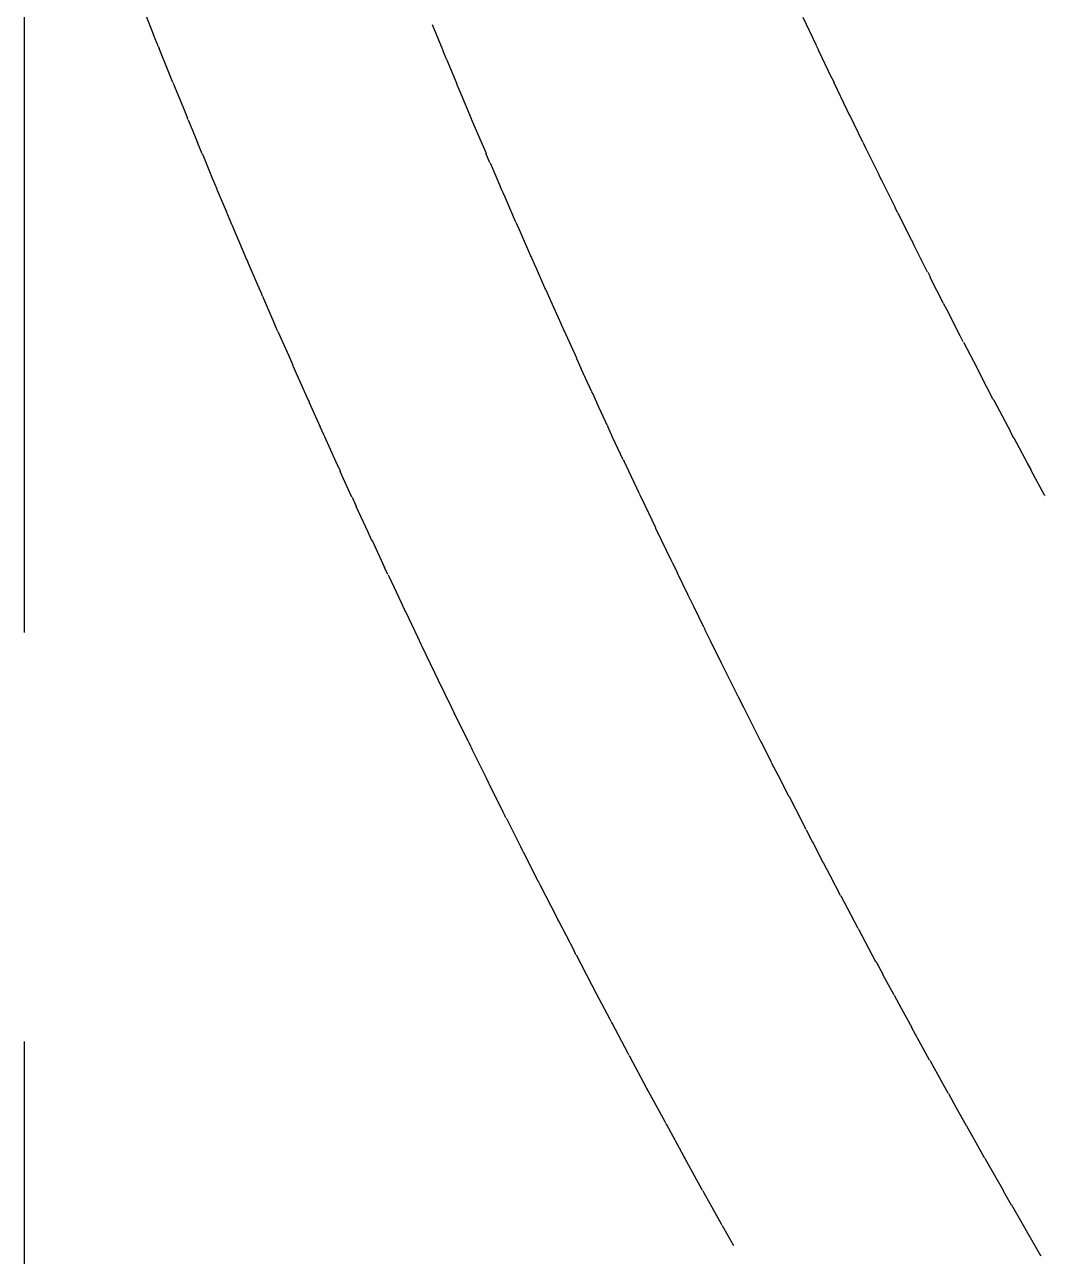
# Model space of a CAD drawing. Header units: feet. Extents: x 9681 to 12164, y 9191 to 13159.
# Drawn here: x 10551.12 to 10566.69, y 11874.78 to 11893.6 of the extents above; entities that cross this region are included whole.
import ezdxf

# ---------------------------------------------------------------- set-up
doc = ezdxf.new("R2010")
doc.units = ezdxf.units.FT
doc.header["$MEASUREMENT"] = 0
doc.linetypes.add('DASHED', pattern=[0.75, 0.5, -0.25])
doc.layers.add('CREEKCONT-MNR', color=3, linetype='Continuous')
doc.layers.add('GRID', color=254, linetype='DASHED')

msp = doc.modelspace()

# ---------------------------------------------------------------- linework, layer by layer
at = {"layer": 'CREEKCONT-MNR', "color": 5}
for points, elevation in [([(10553.09, 11893.44), (10552.955, 11893.777)], 787), ([(10563.003, 11893.712), (10563.201, 11893.295)], 786), ([(10553.31, 11892.892), (10553.173, 11893.233)], 787), ([(10557.56, 11893.07), (10557.503, 11893.209)], 786), ([(10563.201, 11893.295), (10563.205, 11893.286)], 786), ([(10563.478, 11892.714), (10563.678, 11892.3)], 786), ([(10563.678, 11892.3), (10563.682, 11892.291)], 786), ([(10557.944, 11892.156), (10557.94, 11892.164)], 786), ([(10558.164, 11891.639), (10558.005, 11892.013)], 786), ([(10553.828, 11891.628), (10553.758, 11891.799)], 787), ([(10563.923, 11891.795), (10563.961, 11891.719)], 786), ([(10563.961, 11891.719), (10564.162, 11891.309)], 786), ([(10558.39, 11891.114), (10558.23, 11891.485)], 786), ([(10564.162, 11891.309), (10564.166, 11891.3)], 786), ([(10564.166, 11891.3), (10564.205, 11891.223)], 786), ([(10554.214, 11890.708), (10554.064, 11891.065)], 787), ([(10564.205, 11891.223), (10564.407, 11890.816)], 786), ([(10564.407, 11890.816), (10564.411, 11890.806)], 786), ([(10554.292, 11890.525), (10554.282, 11890.547)], 787), ([(10554.445, 11890.164), (10554.292, 11890.525)], 787), ([(10564.654, 11890.323), (10564.658, 11890.313)], 786), ([(10554.512, 11890.008), (10554.445, 11890.164)], 787), ([(10554.678, 11889.621), (10554.522, 11889.986)], 787), ([(10558.851, 11890.058), (10558.847, 11890.067)], 786), ([(10559.079, 11889.545), (10558.918, 11889.908)], 786), ([(10554.743, 11889.47), (10554.678, 11889.621)], 787), ([(10554.914, 11889.079), (10554.754, 11889.447)], 787), ([(10559.552, 11888.494), (10559.548, 11888.503)], 786), ([(10559.624, 11888.337), (10559.552, 11888.494)], 786), ([(10555.224, 11888.373), (10555.213, 11888.395)], 787), ([(10559.863, 11887.815), (10559.79, 11887.974)], 786), ([(10555.691, 11887.325), (10555.632, 11887.456)], 787), ([(10555.702, 11887.302), (10555.691, 11887.325)], 787), ([(10555.876, 11886.917), (10555.702, 11887.302)], 787), ([(10560.03, 11887.455), (10560.025, 11887.464)], 786), ([(10566.172, 11887.385), (10566.177, 11887.376)], 786), ([(10566.437, 11886.89), (10566.484, 11886.802)], 786), ([(10556.177, 11886.257), (10556.122, 11886.378)], 787), ([(10556.188, 11886.235), (10556.177, 11886.257)], 787), ([(10560.76, 11885.904), (10560.755, 11885.913)], 786), ([(10560.841, 11885.736), (10560.76, 11885.904)], 786), ([(10556.62, 11885.303), (10556.434, 11885.702)], 787), ([(10556.872, 11884.767), (10556.682, 11885.171)], 787), ([(10561.252, 11884.883), (10561.09, 11885.218)], 786), ([(10561.337, 11884.71), (10561.257, 11884.874)], 786), ([(10556.921, 11884.663), (10556.872, 11884.767)], 787), ([(10561.491, 11884.394), (10561.337, 11884.71)], 786), ([(10557.184, 11884.11), (10557.173, 11884.133)], 787), ([(10561.756, 11883.857), (10561.594, 11884.185)], 786), ([(10561.849, 11883.671), (10561.761, 11883.847)], 786), ([(10557.439, 11883.582), (10557.427, 11883.604)], 787), ([(10557.641, 11883.164), (10557.439, 11883.582)], 787), ([(10557.683, 11883.076), (10557.641, 11883.164)], 787), ([(10557.891, 11882.652), (10557.695, 11883.054)], 787), ([(10562.269, 11882.834), (10562.106, 11883.157)], 786), ([(10562.528, 11882.324), (10562.365, 11882.644)], 786), ([(10562.626, 11882.132), (10562.532, 11882.315)], 786), ([(10558.201, 11882.024), (10558.164, 11882.1)], 787), ([(10558.213, 11882.001), (10558.201, 11882.024)], 787), ([(10563.316, 11880.8), (10563.154, 11881.11)], 786), ([(10558.962, 11880.512), (10558.739, 11880.952)], 787), ([(10563.321, 11880.791), (10563.316, 11880.8)], 786), ([(10559.233, 11879.984), (10559.005, 11880.429)], 787), ([(10559.261, 11879.929), (10559.233, 11879.984)], 787), ([(10563.856, 11879.78), (10563.851, 11879.789)], 786), ([(10564.121, 11879.285), (10563.961, 11879.585)], 786), ([(10559.531, 11879.408), (10559.505, 11879.458)], 787), ([(10564.127, 11879.276), (10564.121, 11879.285)], 786), ([(10564.394, 11878.782), (10564.233, 11879.078)], 786), ([(10564.399, 11878.772), (10564.394, 11878.782)], 786), ([(10560.335, 11877.883), (10560.089, 11878.346)], 787), ([(10560.352, 11877.85), (10560.335, 11877.883)], 787), ([(10560.63, 11877.333), (10560.615, 11877.36)], 787), ([(10565.625, 11876.563), (10565.508, 11876.77)], 786), ([(10565.78, 11876.287), (10565.625, 11876.563)], 786), ([(10561.204, 11876.279), (10561.191, 11876.302)], 787), ([(10565.784, 11876.281), (10565.782, 11876.284)], 786), ([(10566.353, 11875.288), (10566.195, 11875.563)], 786), ([(10561.76, 11875.274), (10561.758, 11875.278)], 787), ([(10566.359, 11875.278), (10566.353, 11875.288)], 786)]:
    msp.add_lwpolyline(points, dxfattribs=dict(at, elevation=elevation))
at = {"layer": 'CREEKCONT-MNR', "color": 5, "extrusion": (0.924516, 0.381143, 0)}
for points, elevation in [([(6971.548, 786), (6971.962, 786)], 14293.597), ([(6971.662, 787), (6972.039, 787)], 14289.598)]:
    msp.add_lwpolyline(points, dxfattribs=dict(at, elevation=elevation))
at = {"layer": 'CREEKCONT-MNR', "color": 5, "extrusion": (0.928736, 0.370741, 0), "elevation": 14210.421}
msp.add_lwpolyline([(7133.212, 787), (7133.41, 787)], dxfattribs=at)
at = {"layer": 'CREEKCONT-MNR', "color": 5, "extrusion": (0.921314, 0.388818, 0), "elevation": 14347.097}
msp.add_lwpolyline([(6854.141, 787), (6854.166, 787)], dxfattribs=at)
at = {"layer": 'CREEKCONT-MNR', "color": 5, "extrusion": (0.916892, 0.399136, 0)}
for points, elevation in [([(6690.899, 786), (6690.908, 786)], 14427.098), ([(6690.891, 787), (6690.916, 787)], 14423.098)]:
    msp.add_lwpolyline(points, dxfattribs=dict(at, elevation=elevation))
at = {"layer": 'CREEKCONT-MNR', "color": 5, "extrusion": (0.900713, 0.434415, 0), "elevation": 14681.037}
msp.add_lwpolyline([(6123.617, 786), (6123.536, 786)], dxfattribs=at)
at = {"layer": 'CREEKCONT-MNR', "color": 5, "extrusion": (0.902574, 0.430536, 0), "elevation": 14654.554}
msp.add_lwpolyline([(6186.646, 786), (6186.186, 786)], dxfattribs=at)
at = {"layer": 'CREEKCONT-MNR', "color": 5, "extrusion": (0.923083, 0.3846, 0)}
for points, elevation in [([(6917.441, 786), (6917.852, 786)], 14319.585), ([(6917.55, 787), (6917.932, 787)], 14315.586), ([(6917.37, 787), (6917.55, 787)], 14315.586)]:
    msp.add_lwpolyline(points, dxfattribs=dict(at, elevation=elevation))
at = {"layer": 'CREEKCONT-MNR', "color": 5, "extrusion": (0.927343, 0.374214, 0), "elevation": 14237.015}
msp.add_lwpolyline([(7079.399, 787), (7079.593, 787)], dxfattribs=at)
at = {"layer": 'CREEKCONT-MNR', "color": 5, "extrusion": (0.909263, 0.416221, 0)}
for points, elevation in [([(6416.961, 786), (6416.951, 786)], 14554.98), ([(6416.951, 786), (6416.961, 786)], 14549.679), ([(6416.944, 787), (6416.969, 787)], 14545.679)]:
    msp.add_lwpolyline(points, dxfattribs=dict(at, elevation=elevation))
at = {"layer": 'CREEKCONT-MNR', "color": 5, "extrusion": (0.899103, 0.437737, 0), "elevation": 14703.538}
msp.add_lwpolyline([(6068.829, 786), (6068.747, 786)], dxfattribs=at)
at = {"layer": 'CREEKCONT-MNR', "color": 5, "extrusion": (0.919853, 0.392263, 0), "elevation": 14372.634}
msp.add_lwpolyline([(6799.82, 787), (6799.844, 787)], dxfattribs=at)
at = {"layer": 'CREEKCONT-MNR', "color": 5, "extrusion": (0.925936, 0.377681, 0), "elevation": 14263.408}
for points in [[(7025.677, 787), (7026.049, 787)], [(7025.488, 787), (7025.677, 787)]]:
    msp.add_lwpolyline(points, dxfattribs=at)
at = {"layer": 'CREEKCONT-MNR', "color": 5, "extrusion": (0.915392, 0.402565, 0)}
for points, elevation in [([(6636.293, 786), (6636.303, 786)], 14452.024), ([(6636.286, 787), (6636.311, 787)], 14448.024)]:
    msp.add_lwpolyline(points, dxfattribs=dict(at, elevation=elevation))
at = {"layer": 'CREEKCONT-MNR', "color": 5, "extrusion": (0.921638, 0.388052, 0)}
for points, elevation in [([(6863.645, 786), (6863.798, 786)], 14345.371), ([(6863.236, 786), (6863.645, 786)], 14345.371), ([(6863.166, 787), (6863.34, 787)], 14341.371)]:
    msp.add_lwpolyline(points, dxfattribs=dict(at, elevation=elevation))
at = {"layer": 'CREEKCONT-MNR', "color": 5, "extrusion": (0.897481, 0.441054, 0), "elevation": 14725.838}
msp.add_lwpolyline([(6013.954, 786), (6013.87, 786)], dxfattribs=at)
at = {"layer": 'CREEKCONT-MNR', "color": 5, "extrusion": (0.899326, 0.437279, 0), "elevation": 14700.44}
msp.add_lwpolyline([(6075.691, 786), (6075.233, 786)], dxfattribs=at)
at = {"layer": 'CREEKCONT-MNR', "color": 5, "extrusion": (0.918379, 0.395703, 0), "elevation": 14397.968}
msp.add_lwpolyline([(6745.403, 787), (6745.427, 787)], dxfattribs=at)
at = {"layer": 'CREEKCONT-MNR', "color": 5, "extrusion": (0.920179, 0.391498, 0), "elevation": 14370.953}
msp.add_lwpolyline([(6809.342, 786), (6809.497, 786)], dxfattribs=at)
at = {"layer": 'CREEKCONT-MNR', "color": 5, "extrusion": (0.912353, 0.409404, 0)}
for points, elevation in [([(6526.805, 786), (6526.815, 786)], 14501.262), ([(6526.798, 787), (6526.822, 787)], 14497.262)]:
    msp.add_lwpolyline(points, dxfattribs=dict(at, elevation=elevation))
at = {"layer": 'CREEKCONT-MNR', "color": 5, "extrusion": (0.918707, 0.394939, 0), "elevation": 14396.332}
msp.add_lwpolyline([(6754.944, 786), (6755.101, 786)], dxfattribs=at)
at = {"layer": 'CREEKCONT-MNR', "color": 5, "extrusion": (0.906123, 0.423014, 0)}
for points, elevation in [([(6306.748, 786), (6306.738, 786)], 14602.614), ([(6306.738, 786), (6306.748, 786)], 14597.272), ([(6306.73, 787), (6306.755, 787)], 14593.272)]:
    msp.add_lwpolyline(points, dxfattribs=dict(at, elevation=elevation))
at = {"layer": 'CREEKCONT-MNR', "color": 5, "extrusion": (0.910815, 0.412816, 0)}
for points, elevation in [([(6471.923, 786), (6471.933, 786)], 14525.573), ([(6471.916, 787), (6471.941, 787)], 14521.573)]:
    msp.add_lwpolyline(points, dxfattribs=dict(at, elevation=elevation))
at = {"layer": 'CREEKCONT-MNR', "color": 5, "extrusion": (0.917223, 0.398374, 0)}
for points, elevation in [([(6700.451, 786), (6700.61, 786)], 14421.508), ([(6700.049, 786), (6700.451, 786)], 14421.508), ([(6699.978, 787), (6700.138, 787)], 14417.508)]:
    msp.add_lwpolyline(points, dxfattribs=dict(at, elevation=elevation))
at = {"layer": 'CREEKCONT-MNR', "color": 5, "extrusion": (0.89254, 0.450968, 0), "elevation": 14791.534}
msp.add_lwpolyline([(5848.811, 786), (5848.724, 786)], dxfattribs=at)
at = {"layer": 'CREEKCONT-MNR', "color": 5, "extrusion": (0.894361, 0.447347, 0), "elevation": 14767.708}
msp.add_lwpolyline([(5908.623, 786), (5908.169, 786)], dxfattribs=at)
at = {"layer": 'CREEKCONT-MNR', "color": 5, "extrusion": (0.915726, 0.401803, 0)}
for points, elevation in [([(6645.864, 786), (6646.026, 786)], 14446.479), ([(6645.464, 786), (6645.864, 786)], 14446.479), ([(6645.548, 787), (6645.955, 787)], 14442.48), ([(6645.394, 787), (6645.548, 787)], 14442.48)]:
    msp.add_lwpolyline(points, dxfattribs=dict(at, elevation=elevation))
at = {"layer": 'CREEKCONT-MNR', "color": 5, "extrusion": (0.890869, 0.454261, 0), "elevation": 14813.029}
msp.add_lwpolyline([(5793.594, 786), (5793.505, 786)], dxfattribs=at)
at = {"layer": 'CREEKCONT-MNR', "color": 5, "extrusion": (0.89268, 0.450691, 0), "elevation": 14789.714}
msp.add_lwpolyline([(5852.767, 786), (5852.315, 786)], dxfattribs=at)
at = {"layer": 'CREEKCONT-MNR', "color": 5, "extrusion": (0.914216, 0.405227, 0)}
for points, elevation in [([(6591.183, 786), (6591.348, 786)], 14471.246), ([(6590.865, 787), (6591.277, 787)], 14467.246), ([(6590.716, 787), (6590.865, 787)], 14467.246)]:
    msp.add_lwpolyline(points, dxfattribs=dict(at, elevation=elevation))
at = {"layer": 'CREEKCONT-MNR', "color": 5, "extrusion": (0.89969, 0.43653, 0)}
for points, elevation in [([(6085.268, 786), (6085.258, 786)], 14695.399), ([(6085.25, 787), (6085.275, 787)], 14685.978)]:
    msp.add_lwpolyline(points, dxfattribs=dict(at, elevation=elevation))
at = {"layer": 'CREEKCONT-MNR', "color": 5, "extrusion": (0.889185, 0.457548, 0), "elevation": 14834.322}
msp.add_lwpolyline([(5738.293, 786), (5738.202, 786)], dxfattribs=at)
at = {"layer": 'CREEKCONT-MNR', "color": 5, "extrusion": (0.890987, 0.454028, 0), "elevation": 14811.51}
msp.add_lwpolyline([(5796.829, 786), (5796.379, 786)], dxfattribs=at)
at = {"layer": 'CREEKCONT-MNR', "color": 5, "extrusion": (0.912693, 0.408645, 0)}
for points, elevation in [([(6536.411, 786), (6536.578, 786)], 14495.808), ([(6536.017, 786), (6536.411, 786)], 14495.808), ([(6536.09, 787), (6536.507, 787)], 14491.808)]:
    msp.add_lwpolyline(points, dxfattribs=dict(at, elevation=elevation))
at = {"layer": 'CREEKCONT-MNR', "color": 5, "extrusion": (0.89805, 0.439893, 0)}
for points, elevation in [([(6029.683, 786), (6029.673, 786)], 14718.076), ([(6029.673, 786), (6029.683, 786)], 14712.636), ([(6029.665, 787), (6029.69, 787)], 14708.636)]:
    msp.add_lwpolyline(points, dxfattribs=dict(at, elevation=elevation))
at = {"layer": 'CREEKCONT-MNR', "color": 5, "extrusion": (0.887489, 0.46083, 0), "elevation": 14855.412}
msp.add_lwpolyline([(5682.909, 786), (5682.817, 786)], dxfattribs=at)
at = {"layer": 'CREEKCONT-MNR', "color": 5, "extrusion": (0.889282, 0.457359, 0), "elevation": 14833.097}
msp.add_lwpolyline([(5740.81, 786), (5740.361, 786)], dxfattribs=at)
at = {"layer": 'CREEKCONT-MNR', "color": 5, "extrusion": (0.904534, 0.426402, 0), "elevation": 14620.759}
msp.add_lwpolyline([(6251.498, 786), (6251.508, 786)], dxfattribs=at)
at = {"layer": 'CREEKCONT-MNR', "color": 5, "extrusion": (0.911158, 0.412058, 0)}
for points, elevation in [([(6481.547, 786), (6481.717, 786)], 14520.165), ([(6481.155, 786), (6481.547, 786)], 14520.165), ([(6481.084, 787), (6481.223, 787)], 14516.165)]:
    msp.add_lwpolyline(points, dxfattribs=dict(at, elevation=elevation))
at = {"layer": 'CREEKCONT-MNR', "color": 5, "extrusion": (0.896398, 0.443251, 0)}
for points, elevation in [([(5974.013, 786), (5974.003, 786)], 14740.546), ([(5974.003, 786), (5974.013, 786)], 14735.085), ([(5973.996, 787), (5974.021, 787)], 14731.085)]:
    msp.add_lwpolyline(points, dxfattribs=dict(at, elevation=elevation))
at = {"layer": 'CREEKCONT-MNR', "color": 5, "extrusion": (0.88578, 0.464105, 0), "elevation": 14876.299}
msp.add_lwpolyline([(5627.443, 786), (5627.35, 786)], dxfattribs=at)
at = {"layer": 'CREEKCONT-MNR', "color": 5, "extrusion": (0.887565, 0.460683, 0), "elevation": 14854.474}
msp.add_lwpolyline([(5684.711, 786), (5684.263, 786)], dxfattribs=at)
at = {"layer": 'CREEKCONT-MNR', "color": 5, "extrusion": (0.909609, 0.415465, 0)}
for points, elevation in [([(6426.203, 786), (6426.592, 786)], 14544.316), ([(6426.265, 787), (6426.694, 787)], 14540.317)]:
    msp.add_lwpolyline(points, dxfattribs=dict(at, elevation=elevation))
at = {"layer": 'CREEKCONT-MNR', "color": 5, "extrusion": (0.894733, 0.446602, 0), "elevation": 14762.806}
msp.add_lwpolyline([(5918.26, 786), (5918.25, 786)], dxfattribs=at)
at = {"layer": 'CREEKCONT-MNR', "color": 5, "extrusion": (0.88406, 0.467374, 0), "elevation": 14896.983}
msp.add_lwpolyline([(5571.896, 786), (5571.801, 786)], dxfattribs=at)
at = {"layer": 'CREEKCONT-MNR', "color": 5, "extrusion": (0.885834, 0.464002, 0), "elevation": 14875.641}
msp.add_lwpolyline([(5628.532, 786), (5628.086, 786)], dxfattribs=at)
at = {"layer": 'CREEKCONT-MNR', "color": 5, "extrusion": (0.901317, 0.43316, 0), "elevation": 14667.112}
msp.add_lwpolyline([(6140.757, 786), (6140.768, 786)], dxfattribs=at)
at = {"layer": 'CREEKCONT-MNR', "color": 5, "extrusion": (0.893055, 0.449947, 0)}
for points, elevation in [([(5862.424, 786), (5862.414, 786)], 14784.858), ([(5862.414, 786), (5862.424, 786)], 14779.358)]:
    msp.add_lwpolyline(points, dxfattribs=dict(at, elevation=elevation))
at = {"layer": 'CREEKCONT-MNR', "color": 5, "extrusion": (0.882327, 0.470637, 0), "elevation": 14917.464}
msp.add_lwpolyline([(5516.268, 786), (5516.171, 786)], dxfattribs=at)
at = {"layer": 'CREEKCONT-MNR', "color": 5, "extrusion": (0.908048, 0.418866, 0)}
for points, elevation in [([(6371.16, 786), (6371.547, 786)], 14568.262), ([(6371.217, 787), (6371.651, 787)], 14564.262), ([(6371.09, 787), (6371.217, 787)], 14564.262)]:
    msp.add_lwpolyline(points, dxfattribs=dict(at, elevation=elevation))
at = {"layer": 'CREEKCONT-MNR', "color": 5, "extrusion": (0.884092, 0.467313, 0), "elevation": 14896.598}
msp.add_lwpolyline([(5572.274, 786), (5571.83, 786)], dxfattribs=at)
at = {"layer": 'CREEKCONT-MNR', "color": 5, "extrusion": (0.906474, 0.422261, 0)}
for points, elevation in [([(6316.412, 786), (6316.59, 786)], 14592.001), ([(6316.029, 786), (6316.412, 786)], 14592.001), ([(6315.958, 787), (6316.079, 787)], 14588.002)]:
    msp.add_lwpolyline(points, dxfattribs=dict(at, elevation=elevation))
at = {"layer": 'CREEKCONT-MNR', "color": 5, "extrusion": (0.880582, 0.473894, 0), "elevation": 14937.74}
msp.add_lwpolyline([(5460.56, 786), (5460.462, 786)], dxfattribs=at)
at = {"layer": 'CREEKCONT-MNR', "color": 5, "extrusion": (0.882337, 0.470618, 0), "elevation": 14917.344}
msp.add_lwpolyline([(5515.938, 786), (5515.495, 786)], dxfattribs=at)
at = {"layer": 'CREEKCONT-MNR', "color": 5, "extrusion": (0.904888, 0.42565, 0), "elevation": 14615.534}
for points in [[(6261.19, 786), (6261.37, 786)], [(6260.809, 786), (6261.19, 786)]]:
    msp.add_lwpolyline(points, dxfattribs=at)
at = {"layer": 'CREEKCONT-MNR', "color": 5, "extrusion": (0.902932, 0.429784, 0), "elevation": 14640.039}
msp.add_lwpolyline([(6196.164, 787), (6196.189, 787)], dxfattribs=at)
at = {"layer": 'CREEKCONT-MNR', "color": 5, "extrusion": (0.889663, 0.456618, 0)}
for points, elevation in [([(5750.507, 786), (5750.497, 786)], 14828.335), ([(5750.497, 786), (5750.507, 786)], 14822.795), ([(5750.489, 787), (5750.514, 787)], 14818.795)]:
    msp.add_lwpolyline(points, dxfattribs=dict(at, elevation=elevation))
at = {"layer": 'CREEKCONT-MNR', "color": 5, "extrusion": (0.88057, 0.473917, 0), "elevation": 14937.879}
msp.add_lwpolyline([(5459.525, 786), (5459.084, 786)], dxfattribs=at)
at = {"layer": 'CREEKCONT-MNR', "color": 5, "extrusion": (0.903289, 0.429033, 0)}
for points, elevation in [([(6205.879, 786), (6206.062, 786)], 14638.861), ([(6205.501, 786), (6205.879, 786)], 14638.861), ([(6205.54, 787), (6205.992, 787)], 14634.861), ([(6205.43, 787), (6205.54, 787)], 14634.861)]:
    msp.add_lwpolyline(points, dxfattribs=dict(at, elevation=elevation))
at = {"layer": 'CREEKCONT-MNR', "color": 5, "extrusion": (0.887948, 0.459944, 0)}
for points, elevation in [([(5694.427, 786), (5694.417, 786)], 14849.759), ([(5694.417, 786), (5694.427, 786)], 14844.199)]:
    msp.add_lwpolyline(points, dxfattribs=dict(at, elevation=elevation))
at = {"layer": 'CREEKCONT-MNR', "color": 5, "extrusion": (0.901677, 0.43241, 0)}
for points, elevation in [([(6150.106, 786), (6150.481, 786)], 14661.98), ([(6150.139, 787), (6150.597, 787)], 14657.98), ([(6150.035, 787), (6150.139, 787)], 14657.98)]:
    msp.add_lwpolyline(points, dxfattribs=dict(at, elevation=elevation))
at = {"layer": 'CREEKCONT-MNR', "color": 5, "extrusion": (0.900053, 0.435781, 0), "elevation": 14684.891}
msp.add_lwpolyline([(6094.997, 786), (6095.187, 786)], dxfattribs=at)
at = {"layer": 'CREEKCONT-MNR', "color": 5, "extrusion": (0.891365, 0.453286, 0)}
for points, elevation in [([(5806.496, 786), (5806.506, 786)], 14801.181), ([(5806.488, 787), (5806.514, 787)], 14797.181)]:
    msp.add_lwpolyline(points, dxfattribs=dict(at, elevation=elevation))
at = {"layer": 'CREEKCONT-MNR', "color": 5, "extrusion": (0.898416, 0.439146, 0)}
for points, elevation in [([(6039.077, 786), (6039.087, 786)], 14707.595), ([(6039.059, 786), (6039.077, 786)], 14707.595), ([(6039.016, 787), (6039.102, 787)], 14703.596), ([(6038.993, 787), (6039.016, 787)], 14703.596), ([(6038.988, 787), (6038.993, 787)], 14703.596)]:
    msp.add_lwpolyline(points, dxfattribs=dict(at, elevation=elevation))
at = {"layer": 'CREEKCONT-MNR', "color": 5, "extrusion": (0.896766, 0.442505, 0)}
for points, elevation in [([(5983.774, 786), (5983.969, 786)], 14730.091), ([(5983.422, 787), (5983.899, 787)], 14726.092)]:
    msp.add_lwpolyline(points, dxfattribs=dict(at, elevation=elevation))
at = {"layer": 'CREEKCONT-MNR', "color": 5, "extrusion": (0.895104, 0.445858, 0)}
for points, elevation in [([(5927.673, 786), (5928.037, 786)], 14752.378), ([(5927.682, 787), (5928.164, 787)], 14748.379), ([(5927.602, 787), (5927.682, 787)], 14748.379)]:
    msp.add_lwpolyline(points, dxfattribs=dict(at, elevation=elevation))
at = {"layer": 'CREEKCONT-MNR', "color": 5, "extrusion": (0.88622, 0.463264, 0)}
for points, elevation in [([(5638.257, 786), (5638.267, 786)], 14865.393), ([(5638.249, 787), (5638.275, 787)], 14861.393)]:
    msp.add_lwpolyline(points, dxfattribs=dict(at, elevation=elevation))
at = {"layer": 'CREEKCONT-MNR', "color": 5, "extrusion": (0.893429, 0.449204, 0)}
for points, elevation in [([(5872.216, 786), (5872.417, 786)], 14774.457), ([(5871.858, 787), (5872.346, 787)], 14770.458), ([(5871.785, 787), (5871.858, 787)], 14770.458)]:
    msp.add_lwpolyline(points, dxfattribs=dict(at, elevation=elevation))
at = {"layer": 'CREEKCONT-MNR', "color": 5, "extrusion": (0.884481, 0.466577, 0)}
for points, elevation in [([(5582.018, 786), (5582.029, 786)], 14886.377), ([(5582.011, 787), (5582.036, 787)], 14882.377)]:
    msp.add_lwpolyline(points, dxfattribs=dict(at, elevation=elevation))
at = {"layer": 'CREEKCONT-MNR', "color": 5, "extrusion": (0.891742, 0.452544, 0)}
for points, elevation in [([(5816.313, 786), (5816.517, 786)], 14796.327), ([(5815.885, 787), (5815.953, 787)], 14792.327)]:
    msp.add_lwpolyline(points, dxfattribs=dict(at, elevation=elevation))
at = {"layer": 'CREEKCONT-MNR', "color": 5, "extrusion": (0.882729, 0.469883, 0)}
for points, elevation in [([(5525.702, 786), (5525.712, 786)], 14907.15), ([(5525.694, 787), (5525.72, 787)], 14903.15)]:
    msp.add_lwpolyline(points, dxfattribs=dict(at, elevation=elevation))
at = {"layer": 'CREEKCONT-MNR', "color": 5, "extrusion": (0.890042, 0.455878, 0), "elevation": 14817.987}
msp.add_lwpolyline([(5759.974, 786), (5760.329, 786)], dxfattribs=at)
at = {"layer": 'CREEKCONT-MNR', "color": 5, "extrusion": (0.880964, 0.473183, 0)}
for points, elevation in [([(5469.307, 786), (5469.318, 786)], 14927.712), ([(5469.3, 787), (5469.325, 787)], 14923.712)]:
    msp.add_lwpolyline(points, dxfattribs=dict(at, elevation=elevation))
at = {"layer": 'CREEKCONT-MNR', "color": 5, "extrusion": (0.88833, 0.459205, 0)}
for points, elevation in [([(5704.264, 786), (5704.473, 786)], 14839.438), ([(5703.911, 786), (5704.264, 786)], 14839.438), ([(5703.897, 787), (5704.402, 787)], 14835.438)]:
    msp.add_lwpolyline(points, dxfattribs=dict(at, elevation=elevation))
at = {"layer": 'CREEKCONT-MNR', "color": 5, "extrusion": (0.879187, 0.476477, 0)}
for points, elevation in [([(5412.837, 786), (5412.847, 786)], 14948.063), ([(5412.829, 787), (5412.855, 787)], 14944.063)]:
    msp.add_lwpolyline(points, dxfattribs=dict(at, elevation=elevation))
at = {"layer": 'CREEKCONT-MNR', "color": 5, "extrusion": (0.886605, 0.462526, 0)}
for points, elevation in [([(5648.119, 786), (5648.331, 786)], 14860.678), ([(5647.749, 787), (5648.26, 787)], 14856.679), ([(5647.699, 787), (5647.749, 787)], 14856.679)]:
    msp.add_lwpolyline(points, dxfattribs=dict(at, elevation=elevation))
at = {"layer": 'CREEKCONT-MNR', "color": 5, "extrusion": (0.884868, 0.465841, 0)}
for points, elevation in [([(5591.894, 786), (5592.109, 786)], 14881.709), ([(5591.548, 786), (5591.894, 786)], 14881.709), ([(5591.521, 787), (5592.039, 787)], 14877.709), ([(5591.477, 787), (5591.521, 787)], 14877.709)]:
    msp.add_lwpolyline(points, dxfattribs=dict(at, elevation=elevation))
at = {"layer": 'CREEKCONT-MNR', "color": 5, "extrusion": (0.875597, 0.483043, 0)}
for points, elevation in [([(5299.669, 786), (5299.679, 786)], 14988.131), ([(5299.661, 787), (5299.687, 787)], 14984.131)]:
    msp.add_lwpolyline(points, dxfattribs=dict(at, elevation=elevation))
at = {"layer": 'CREEKCONT-MNR', "color": 5, "extrusion": (0.883119, 0.469149, 0), "elevation": 14902.529}
for points in [[(5535.592, 786), (5535.81, 786)], [(5535.248, 786), (5535.592, 786)]]:
    msp.add_lwpolyline(points, dxfattribs=at)
at = {"layer": 'CREEKCONT-MNR', "color": 5, "extrusion": (0.881357, 0.47245, 0)}
for points, elevation in [([(5479.211, 786), (5479.433, 786)], 14923.138), ([(5478.832, 787), (5479.362, 787)], 14919.138)]:
    msp.add_lwpolyline(points, dxfattribs=dict(at, elevation=elevation))
at = {"layer": 'CREEKCONT-MNR', "color": 5, "extrusion": (0.879583, 0.475745, 0)}
for points, elevation in [([(5422.754, 786), (5422.979, 786)], 14943.536), ([(5422.371, 787), (5422.908, 787)], 14939.536), ([(5422.347, 787), (5422.371, 787)], 14939.536)]:
    msp.add_lwpolyline(points, dxfattribs=dict(at, elevation=elevation))
at = {"layer": 'CREEKCONT-MNR', "color": 5, "extrusion": (0.877398, 0.479763, 0), "elevation": 14964.203}
msp.add_lwpolyline([(5356.283, 787), (5356.308, 787)], dxfattribs=at)
at = {"layer": 'CREEKCONT-MNR', "color": 5, "extrusion": (0.877797, 0.479033, 0)}
for points, elevation in [([(5366.221, 786), (5366.449, 786)], 14963.722), ([(5365.887, 786), (5366.221, 786)], 14963.722), ([(5365.835, 787), (5366.378, 787)], 14959.723), ([(5365.817, 787), (5365.835, 787)], 14959.723)]:
    msp.add_lwpolyline(points, dxfattribs=dict(at, elevation=elevation))
at = {"layer": 'CREEKCONT-MNR', "color": 5, "extrusion": (0.868268, 0.496095, 0), "elevation": 15065.719}
msp.add_lwpolyline([(5072.448, 786), (5072.459, 786)], dxfattribs=at)
at = {"layer": 'CREEKCONT-MNR', "color": 5, "extrusion": (0.875998, 0.482315, 0)}
for points, elevation in [([(5309.613, 786), (5309.844, 786)], 14983.697), ([(5309.282, 786), (5309.613, 786)], 14983.697), ([(5309.223, 787), (5309.773, 787)], 14979.698), ([(5309.211, 787), (5309.223, 787)], 14979.698)]:
    msp.add_lwpolyline(points, dxfattribs=dict(at, elevation=elevation))
at = {"layer": 'CREEKCONT-MNR', "color": 5, "extrusion": (0.873783, 0.486316, 0), "elevation": 15003.847}
msp.add_lwpolyline([(5242.965, 787), (5242.991, 787)], dxfattribs=at)
at = {"layer": 'CREEKCONT-MNR', "color": 5, "extrusion": (0.866406, 0.49934, 0)}
for points, elevation in [([(5015.463, 786), (5015.474, 786)], 15084.584), ([(5015.456, 787), (5015.482, 787)], 15080.584)]:
    msp.add_lwpolyline(points, dxfattribs=dict(at, elevation=elevation))
at = {"layer": 'CREEKCONT-MNR', "color": 5, "extrusion": (0.874187, 0.485589, 0)}
for points, elevation in [([(5252.93, 786), (5253.164, 786)], 15003.46), ([(5252.603, 786), (5252.93, 786)], 15003.46), ([(5252.536, 787), (5253.093, 787)], 14999.461)]:
    msp.add_lwpolyline(points, dxfattribs=dict(at, elevation=elevation))
at = {"layer": 'CREEKCONT-MNR', "color": 5, "extrusion": (0.871957, 0.489583, 0), "elevation": 15023.35}
msp.add_lwpolyline([(5186.196, 787), (5186.222, 787)], dxfattribs=at)
at = {"layer": 'CREEKCONT-MNR', "color": 5, "extrusion": (0.864531, 0.502579, 0)}
for points, elevation in [([(4958.409, 786), (4958.419, 786)], 15103.236), ([(4958.401, 787), (4958.427, 787)], 15099.236)]:
    msp.add_lwpolyline(points, dxfattribs=dict(at, elevation=elevation))
at = {"layer": 'CREEKCONT-MNR', "color": 5, "extrusion": (0.872364, 0.488857, 0)}
for points, elevation in [([(5196.174, 786), (5196.411, 786)], 15023.011), ([(5195.85, 786), (5196.174, 786)], 15023.011), ([(5195.993, 787), (5196.34, 787)], 15019.012)]:
    msp.add_lwpolyline(points, dxfattribs=dict(at, elevation=elevation))
at = {"layer": 'CREEKCONT-MNR', "color": 5, "extrusion": (0.870119, 0.492842, 0), "elevation": 15042.641}
msp.add_lwpolyline([(5129.354, 787), (5129.38, 787)], dxfattribs=at)
at = {"layer": 'CREEKCONT-MNR', "color": 5, "extrusion": (0.862645, 0.505811, 0), "elevation": 15121.674}
msp.add_lwpolyline([(4901.284, 786), (4901.295, 786)], dxfattribs=at)
at = {"layer": 'CREEKCONT-MNR', "color": 5, "extrusion": (0.870528, 0.492118, 0), "elevation": 15042.349}
msp.add_lwpolyline([(5139.028, 786), (5139.031, 786)], dxfattribs=at)
at = {"layer": 'CREEKCONT-MNR', "color": 5, "extrusion": (0.860746, 0.509035, 0), "elevation": 15139.898}
msp.add_lwpolyline([(4844.091, 786), (4844.102, 786)], dxfattribs=at)
at = {"layer": 'CREEKCONT-MNR', "color": 5, "extrusion": (0.868681, 0.495372, 0), "elevation": 15061.475}
for points in [[(5082.445, 786), (5082.687, 786)], [(5082.126, 786), (5082.445, 786)]]:
    msp.add_lwpolyline(points, dxfattribs=at)
at = {"layer": 'CREEKCONT-MNR', "color": 5, "extrusion": (0.858835, 0.512253, 0), "elevation": 15157.908}
msp.add_lwpolyline([(4786.83, 786), (4786.841, 786)], dxfattribs=at)
at = {"layer": 'CREEKCONT-MNR', "color": 5, "extrusion": (0.866821, 0.49862, 0), "elevation": 15080.387}
msp.add_lwpolyline([(5025.475, 786), (5025.718, 786)], dxfattribs=at)
at = {"layer": 'CREEKCONT-MNR', "color": 5, "extrusion": (0.864949, 0.50186, 0), "elevation": 15099.086}
for points in [[(4968.434, 786), (4968.679, 786)], [(4968.117, 786), (4968.434, 786)]]:
    msp.add_lwpolyline(points, dxfattribs=at)
at = {"layer": 'CREEKCONT-MNR', "color": 5, "extrusion": (0.854977, 0.518666, 0), "elevation": 15193.284}
msp.add_lwpolyline([(4672.109, 786), (4672.12, 786)], dxfattribs=at)
at = {"layer": 'GRID', "color": 253, "linetype": 'DASHED', "ltscale": 25}
msp.add_line((10551.116, 9503.065), (10551.116, 13094.214), dxfattribs=at)

doc.saveas('drawing.dxf')
